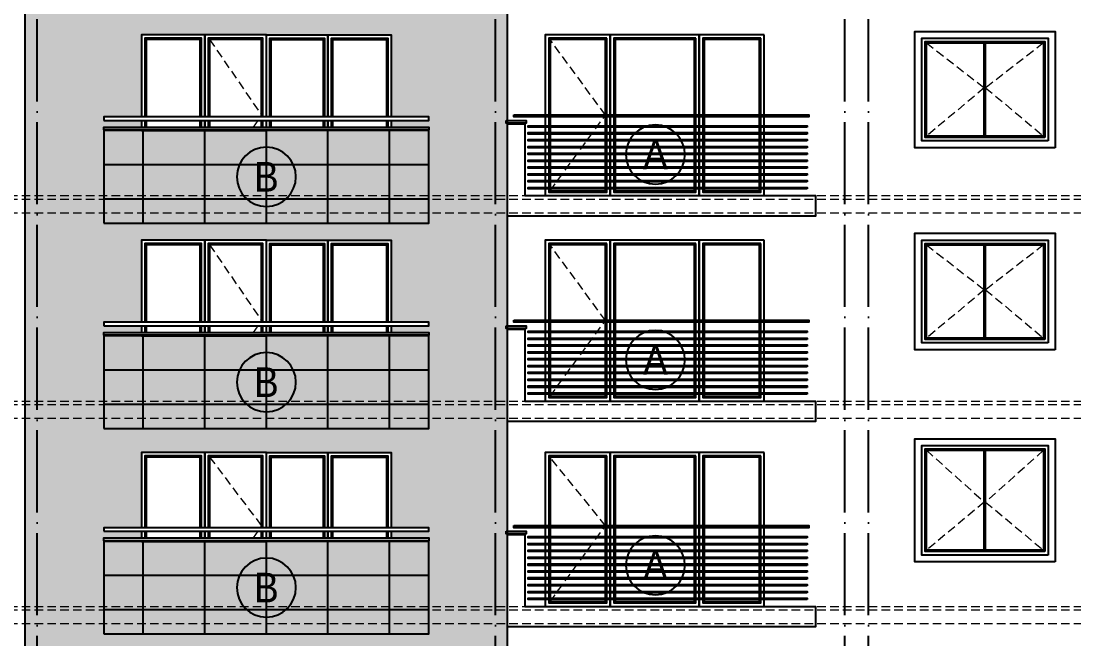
# Model space of a CAD drawing. Extents: x 9615146 to 9672346, y 4699603 to 4705703.
# Drawn here: x 9647228 to 9648767, y 4703961 to 4704864 of the extents above; entities that cross this region are included whole.
import ezdxf
from ezdxf.enums import TextEntityAlignment as Align

# ---------------------------------------------------------------- set-up
doc = ezdxf.new("R2010")
doc.units = 0
doc.header["$LTSCALE"] = 0.5
doc.header["$MEASUREMENT"] = 0
doc.linetypes.add('ACAD_ISO04W100', pattern=[30, 24, -3, 0, -3])
doc.linetypes.add('DASHED', pattern=[0.75, 0.5, -0.25])
for name, color, linetype in [('_axis', 1, 'ACAD_ISO04W100'), ('_hatch', 9, 'CONTINUOUS'), ('_hatch_construction', 252, 'CONTINUOUS'), ('_text_spesif_window', 41, 'CONTINUOUS'), ('_view', 3, 'CONTINUOUS'), ('fasadi', 147, 'CONTINUOUS')]:
    doc.layers.add(name, color=color, linetype=linetype)
doc.layers.add('_punk', color=8, linetype='DASHED', lineweight=9)
doc.styles.add('HEB1', font='', dxfattribs={"width": 0.8, "oblique": 17})
doc.styles.add('POMESHTENIA', font='arial.ttf', dxfattribs={"width": 0.9})
doc.styles.get('HEB1').set_extended_font_data('HebarU Cyr')

# ---------------------------------------------------------------- blocks, each defined once
blk = doc.blocks.new('fghfdg')
at = {"layer": '_text_spesif_window'}
blk.add_circle((0, 0), 18, dxfattribs=at)
at = {"layer": '_text_spesif_window', "style": 'HEB1', "text_generation_flag": 6, "width": 0.8}
blk.add_attdef('A', text='', height=18, rotation=180, dxfattribs=at).set_placement((0, -9.23), align=Align.CENTER)

msp = doc.modelspace()

# ---------------------------------------------------------------- hatches: boundary and pattern name
at = {"layer": '_hatch', "ltscale": 30, "true_color": 0xb97b1d}
h = msp.add_hatch(color=32, dxfattribs=at)
h.dxf.hatch_style = 1
h.paths.add_polyline_path([(9647921.9, 4704948.84), (9647939.4, 4704948.84), (9647939.4, 4704983.84), (9647921.9, 4704983.84)])
h.paths.add_polyline_path([(9647251.9, 4704983.84), (9647234.4, 4704983.84), (9647234.4, 4704948.84), (9647251.9, 4704948.84)])
h.paths.add_polyline_path([(9647251.9, 4704983.84), (9647251.9, 4704948.84), (9647266.4, 4704948.84), (9647266.4, 4704944.84), (9647251.9, 4704944.84), (9647251.9, 4704943.84), (9647264.4, 4704943.84), (9647264.4, 4704878.84), (9647251.9, 4704878.84), (9647251.9, 4703828.84), (9647404.4, 4703828.84), (9647404.4, 4703933.84), (9647496.9, 4703933.84), (9647586.9, 4703933.84), (9647676.9, 4703933.84), (9647769.4, 4703933.84), (9647769.4, 4703828.84), (9647921.9, 4703828.84), (9647921.9, 4704878.84), (9647909.4, 4704878.84), (9647909.4, 4704943.84), (9647921.9, 4704943.84), (9647921.9, 4704944.84), (9647907.4, 4704944.84), (9647907.4, 4704948.84), (9647921.9, 4704948.84), (9647921.9, 4704983.84)])
h.paths.add_polyline_path([(9647496.9, 4704843.84), (9647586.9, 4704843.84), (9647676.9, 4704843.84), (9647769.4, 4704843.84), (9647769.4, 4704723.84), (9647824.4, 4704723.84), (9647824.4, 4704718.84), (9647769.4, 4704718.84), (9647769.4, 4704708.84), (9647824.4, 4704708.84), (9647824.4, 4704704.84), (9647349.4, 4704704.84), (9647349.4, 4704708.84), (9647404.4, 4704708.84), (9647404.4, 4704718.84), (9647349.4, 4704718.84), (9647349.4, 4704723.84), (9647404.4, 4704723.84), (9647404.4, 4704843.84)], flags=16)
h.paths.add_polyline_path([(9647496.9, 4704543.84), (9647586.9, 4704543.84), (9647676.9, 4704543.84), (9647769.4, 4704543.84), (9647769.4, 4704423.84), (9647824.4, 4704423.84), (9647824.4, 4704418.84), (9647769.4, 4704418.84), (9647769.4, 4704408.84), (9647824.4, 4704408.84), (9647824.4, 4704404.84), (9647349.4, 4704404.84), (9647349.4, 4704408.84), (9647404.4, 4704408.84), (9647404.4, 4704418.84), (9647349.4, 4704418.84), (9647349.4, 4704423.84), (9647404.4, 4704423.84), (9647404.4, 4704543.84)], flags=16)
h.paths.add_polyline_path([(9647496.9, 4704233.84), (9647586.9, 4704233.84), (9647676.9, 4704233.84), (9647769.4, 4704233.84), (9647769.4, 4704123.84), (9647824.4, 4704123.84), (9647824.4, 4704118.84), (9647769.4, 4704118.84), (9647769.4, 4704108.84), (9647824.4, 4704108.84), (9647824.4, 4704104.84), (9647349.4, 4704104.84), (9647349.4, 4704108.84), (9647404.4, 4704108.84), (9647404.4, 4704118.84), (9647349.4, 4704118.84), (9647349.4, 4704123.84), (9647404.4, 4704123.84), (9647404.4, 4704233.84)], flags=16)
h.paths.add_polyline_path([(9647251.9, 4704878.84), (9647234.4, 4704878.84), (9647234.4, 4703828.84), (9647251.9, 4703828.84)])
h.paths.add_polyline_path([(9647939.4, 4704714.84), (9647937.4, 4704714.84), (9647937.4, 4704718.84), (9647939.4, 4704718.84), (9647939.4, 4704878.84), (9647921.9, 4704878.84), (9647921.9, 4703828.84), (9647939.4, 4703828.84), (9647939.4, 4704114.84), (9647937.4, 4704114.84), (9647937.4, 4704118.84), (9647939.4, 4704118.84), (9647939.4, 4704414.84), (9647937.4, 4704414.84), (9647937.4, 4704418.84), (9647939.4, 4704418.84)])
at = {"layer": '_hatch', "ltscale": 30, "true_color": 0x755724}
h = msp.add_hatch(color=27, dxfattribs=at)
h.dxf.hatch_style = 1
h.paths.add_polyline_path([(9647824.4, 4704568.84), (9647824.4, 4704703.84), (9647349.4, 4704703.84), (9647349.4, 4704568.84)])
h.paths.add_polyline_path([(9647824.4, 4704268.84), (9647824.4, 4704403.84), (9647349.4, 4704403.84), (9647349.4, 4704268.84)])
h.paths.add_polyline_path([(9647824.4, 4703968.84), (9647824.4, 4704103.84), (9647349.4, 4704103.84), (9647349.4, 4703968.84)])
at = {"layer": '_hatch_construction', "ltscale": 40}
h = msp.add_hatch(dxfattribs=at)
h.set_pattern_fill('EGGCRATE', color=250, scale=30, style=0, pattern_type=2)
h.set_pattern_definition([(0, (3, 0), (30, 15), [27, -3]), (0, (3, 3), (30, 15), [27, -3]), (90, (3, 3), (-30, 15), [12, -3]), (90, (0, 3), (-30, 15), [12, -3])])
h.paths.add_polyline_path([(9647921.9, 4704948.84), (9647939.4, 4704948.84), (9647939.4, 4704983.84), (9647921.9, 4704983.84)])
h.paths.add_polyline_path([(9647251.9, 4704983.84), (9647234.4, 4704983.84), (9647234.4, 4704948.84), (9647251.9, 4704948.84)])
h.paths.add_polyline_path([(9647251.9, 4704983.84), (9647251.9, 4704948.84), (9647266.4, 4704948.84), (9647266.4, 4704944.84), (9647251.9, 4704944.84), (9647251.9, 4704943.84), (9647264.4, 4704943.84), (9647264.4, 4704878.84), (9647251.9, 4704878.84), (9647251.9, 4703828.84), (9647404.4, 4703828.84), (9647404.4, 4703933.84), (9647496.9, 4703933.84), (9647586.9, 4703933.84), (9647676.9, 4703933.84), (9647769.4, 4703933.84), (9647769.4, 4703828.84), (9647921.9, 4703828.84), (9647921.9, 4704878.84), (9647909.4, 4704878.84), (9647909.4, 4704943.84), (9647921.9, 4704943.84), (9647921.9, 4704944.84), (9647907.4, 4704944.84), (9647907.4, 4704948.84), (9647921.9, 4704948.84), (9647921.9, 4704983.84)])
h.paths.add_polyline_path([(9647496.9, 4704843.84), (9647586.9, 4704843.84), (9647676.9, 4704843.84), (9647769.4, 4704843.84), (9647769.4, 4704723.84), (9647824.4, 4704723.84), (9647824.4, 4704718.84), (9647769.4, 4704718.84), (9647769.4, 4704708.84), (9647824.4, 4704708.84), (9647824.4, 4704704.84), (9647349.4, 4704704.84), (9647349.4, 4704708.84), (9647404.4, 4704708.84), (9647404.4, 4704718.84), (9647349.4, 4704718.84), (9647349.4, 4704723.84), (9647404.4, 4704723.84), (9647404.4, 4704843.84)], flags=16)
h.paths.add_polyline_path([(9647496.9, 4704543.84), (9647586.9, 4704543.84), (9647676.9, 4704543.84), (9647769.4, 4704543.84), (9647769.4, 4704423.84), (9647824.4, 4704423.84), (9647824.4, 4704418.84), (9647769.4, 4704418.84), (9647769.4, 4704408.84), (9647824.4, 4704408.84), (9647824.4, 4704404.84), (9647349.4, 4704404.84), (9647349.4, 4704408.84), (9647404.4, 4704408.84), (9647404.4, 4704418.84), (9647349.4, 4704418.84), (9647349.4, 4704423.84), (9647404.4, 4704423.84), (9647404.4, 4704543.84)], flags=16)
h.paths.add_polyline_path([(9647496.9, 4704233.84), (9647586.9, 4704233.84), (9647676.9, 4704233.84), (9647769.4, 4704233.84), (9647769.4, 4704123.84), (9647824.4, 4704123.84), (9647824.4, 4704118.84), (9647769.4, 4704118.84), (9647769.4, 4704108.84), (9647824.4, 4704108.84), (9647824.4, 4704104.84), (9647349.4, 4704104.84), (9647349.4, 4704108.84), (9647404.4, 4704108.84), (9647404.4, 4704118.84), (9647349.4, 4704118.84), (9647349.4, 4704123.84), (9647404.4, 4704123.84), (9647404.4, 4704233.84)], flags=16)
h.paths.add_polyline_path([(9647251.9, 4704878.84), (9647234.4, 4704878.84), (9647234.4, 4703828.84), (9647251.9, 4703828.84)])
h.paths.add_polyline_path([(9647939.4, 4704714.84), (9647937.4, 4704714.84), (9647937.4, 4704718.84), (9647939.4, 4704718.84), (9647939.4, 4704878.84), (9647921.9, 4704878.84), (9647921.9, 4703828.84), (9647939.4, 4703828.84), (9647939.4, 4704114.84), (9647937.4, 4704114.84), (9647937.4, 4704118.84), (9647939.4, 4704118.84), (9647939.4, 4704414.84), (9647937.4, 4704414.84), (9647937.4, 4704418.84), (9647939.4, 4704418.84)])

# ---------------------------------------------------------------- linework, layer by layer
at = {"layer": '_axis', "ltscale": 10}
for p, q in [((9647251.9, 4702945.26), (9647251.9, 4705388.08)), ((9647921.9, 4702945.26), (9647921.9, 4705388.08)), ((9648431.9, 4702945.26), (9648431.9, 4705388.08)), ((9648466.9, 4702945.26), (9648466.9, 4705388.08))]:
    msp.add_line(p, q, dxfattribs=at)
at = {"layer": '_hatch_construction', "color": 250, "ltscale": 40}
for p, q in [((9647406.9, 4704568.84), (9647406.9, 4704703.84)), ((9647496.9, 4704568.84), (9647496.9, 4704703.84)), ((9647586.9, 4704568.84), (9647586.9, 4704703.84)), ((9647676.9, 4704568.84), (9647676.9, 4704703.84)), ((9647766.9, 4704568.84), (9647766.9, 4704703.84)), ((9647824.4, 4704653.84), (9647349.4, 4704653.84)), ((9647824.4, 4704603.84), (9647349.4, 4704603.84)), ((9647406.9, 4704268.84), (9647406.9, 4704403.84)), ((9647496.9, 4704268.84), (9647496.9, 4704403.84)), ((9647586.9, 4704268.84), (9647586.9, 4704403.84)), ((9647676.9, 4704268.84), (9647676.9, 4704403.84)), ((9647766.9, 4704268.84), (9647766.9, 4704403.84)), ((9647824.4, 4704353.84), (9647349.4, 4704353.84)), ((9647824.4, 4704303.84), (9647349.4, 4704303.84)), ((9647406.9, 4703968.84), (9647406.9, 4704103.84)), ((9647496.9, 4703968.84), (9647496.9, 4704103.84)), ((9647586.9, 4703968.84), (9647586.9, 4704103.84)), ((9647676.9, 4703968.84), (9647676.9, 4704103.84)), ((9647766.9, 4703968.84), (9647766.9, 4704103.84)), ((9647824.4, 4704053.84), (9647349.4, 4704053.84)), ((9647824.4, 4704003.84), (9647349.4, 4704003.84))]:
    msp.add_line(p, q, dxfattribs=at)
at = {"layer": '_punk', "ltscale": 50}
for p, q in [((9647503.9, 4704836.84), (9647579.9, 4704726.34)), ((9648551.4, 4704831.84), (9648635.9, 4704766.34)), ((9648722.4, 4704831.84), (9648637.9, 4704766.34)), ((9648635.9, 4704766.34), (9648551.4, 4704695.84)), ((9648637.9, 4704766.34), (9648722.4, 4704695.84)), ((9647567.87, 4704708.84), (9647574.74, 4704718.84)), ((9647578.18, 4704723.84), (9647579.9, 4704726.34)), ((9647564.43, 4704703.84), (9647565.12, 4704704.84)), ((9641716.88, 4704608.84), (9650039.32, 4704608.84)), ((9641716.88, 4704603.84), (9650039.32, 4704603.84)), ((9641716.88, 4704583.84), (9650039.32, 4704583.84)), ((9647503.9, 4704536.84), (9647579.9, 4704426.34)), ((9648551.4, 4704536.84), (9648635.9, 4704471.34)), ((9648722.4, 4704536.84), (9648637.9, 4704471.34)), ((9648635.9, 4704471.34), (9648551.4, 4704400.84)), ((9648637.9, 4704471.34), (9648722.4, 4704400.84)), ((9647578.18, 4704423.84), (9647579.9, 4704426.34)), ((9647567.87, 4704408.84), (9647574.74, 4704418.84)), ((9647564.43, 4704403.84), (9647565.12, 4704404.84)), ((9641716.88, 4704308.84), (9650039.32, 4704308.84)), ((9641716.88, 4704303.84), (9650039.32, 4704303.84)), ((9641716.88, 4704283.84), (9650039.32, 4704283.84)), ((9647503.9, 4704226.84), (9647579.9, 4704126.34)), ((9648551.4, 4704236.84), (9648635.9, 4704161.34)), ((9648722.4, 4704236.84), (9648637.9, 4704161.34)), ((9648635.9, 4704161.34), (9648551.4, 4704090.84)), ((9648637.9, 4704161.34), (9648722.4, 4704090.84)), ((9647567.87, 4704108.84), (9647574.74, 4704118.84)), ((9647578.18, 4704123.84), (9647579.9, 4704126.34)), ((9647564.43, 4704103.84), (9647565.12, 4704104.84)), ((9641716.88, 4704008.84), (9650039.32, 4704008.84)), ((9641716.88, 4704003.84), (9650039.32, 4704003.84)), ((9641716.88, 4703983.84), (9650039.32, 4703983.84))]:
    msp.add_line(p, q, dxfattribs=at)
for points in [[(9648001.4, 4704615.84), (9648082.4, 4704726.34), (9648001.4, 4704836.84)], [(9648001.4, 4704315.84), (9648082.4, 4704426.34), (9648001.4, 4704536.84)], [(9648001.4, 4704015.84), (9648082.4, 4704126.34), (9648001.4, 4704226.84)]]:
    msp.add_lwpolyline(points, dxfattribs=at)
at = {"layer": 'fasadi'}
for p, q in [((9647234.4, 4703823.84), (9647234.4, 4704878.84)), ((9647939.4, 4703823.84), (9647939.4, 4704878.84)), ((9648635.9, 4704695.84), (9648635.9, 4704831.84)), ((9648637.9, 4704695.84), (9648637.9, 4704831.84)), ((9647939.4, 4704578.84), (9647939.4, 4704713.84)), ((9648635.9, 4704400.84), (9648635.9, 4704536.84)), ((9648637.9, 4704400.84), (9648637.9, 4704536.84)), ((9647939.4, 4704278.84), (9647939.4, 4704413.84)), ((9648635.9, 4704090.84), (9648635.9, 4704236.84)), ((9648637.9, 4704090.84), (9648637.9, 4704236.84)), ((9647939.4, 4703978.84), (9647939.4, 4704113.84))]:
    msp.add_line(p, q, dxfattribs=at)
for points in [[(9647496.9, 4704723.84), (9647496.9, 4704843.84), (9647404.4, 4704843.84), (9647404.4, 4704723.84)], [(9647586.9, 4704723.84), (9647586.9, 4704843.84), (9647496.9, 4704843.84), (9647496.9, 4704723.84)], [(9647586.9, 4704723.84), (9647586.9, 4704843.84), (9647676.9, 4704843.84), (9647676.9, 4704723.84)], [(9647676.9, 4704723.84), (9647676.9, 4704843.84), (9647769.4, 4704843.84), (9647769.4, 4704723.84)], [(9647491.9, 4704723.84), (9647491.9, 4704838.84), (9647409.4, 4704838.84), (9647409.4, 4704723.84)], [(9647489.9, 4704723.84), (9647489.9, 4704836.84), (9647411.4, 4704836.84), (9647411.4, 4704723.84)], [(9647581.9, 4704723.84), (9647581.9, 4704838.84), (9647501.9, 4704838.84), (9647501.9, 4704723.84)], [(9647579.9, 4704723.84), (9647579.9, 4704836.84), (9647503.9, 4704836.84), (9647503.9, 4704723.84)], [(9647591.9, 4704723.84), (9647591.9, 4704838.84), (9647671.9, 4704838.84), (9647671.9, 4704723.84)], [(9647593.9, 4704723.84), (9647593.9, 4704836.84), (9647669.9, 4704836.84), (9647669.9, 4704723.84)], [(9647681.9, 4704723.84), (9647681.9, 4704838.84), (9647764.4, 4704838.84), (9647764.4, 4704723.84)], [(9647683.9, 4704723.84), (9647683.9, 4704836.84), (9647762.4, 4704836.84), (9647762.4, 4704723.84)], [(9647404.4, 4704718.84), (9647404.4, 4704708.84)], [(9647409.4, 4704718.84), (9647409.4, 4704708.84)], [(9647411.4, 4704718.84), (9647411.4, 4704708.84)], [(9647489.9, 4704708.84), (9647489.9, 4704718.84)], [(9647491.9, 4704708.84), (9647491.9, 4704718.84)], [(9647496.9, 4704718.84), (9647496.9, 4704708.84)], [(9647496.9, 4704708.84), (9647496.9, 4704718.84)], [(9647501.9, 4704718.84), (9647501.9, 4704708.84)], [(9647503.9, 4704718.84), (9647503.9, 4704708.84)], [(9647579.9, 4704708.84), (9647579.9, 4704718.84)], [(9647581.9, 4704708.84), (9647581.9, 4704718.84)], [(9647586.9, 4704708.84), (9647586.9, 4704718.84)], [(9647586.9, 4704708.84), (9647586.9, 4704718.84)], [(9647591.9, 4704708.84), (9647591.9, 4704718.84)], [(9647593.9, 4704708.84), (9647593.9, 4704718.84)], [(9647669.9, 4704718.84), (9647669.9, 4704708.84)], [(9647671.9, 4704718.84), (9647671.9, 4704708.84)], [(9647676.9, 4704718.84), (9647676.9, 4704708.84)], [(9647676.9, 4704708.84), (9647676.9, 4704718.84)], [(9647681.9, 4704708.84), (9647681.9, 4704718.84)], [(9647683.9, 4704708.84), (9647683.9, 4704718.84)], [(9647762.4, 4704718.84), (9647762.4, 4704708.84)], [(9647764.4, 4704718.84), (9647764.4, 4704708.84)], [(9647769.4, 4704718.84), (9647769.4, 4704708.84)], [(9647404.4, 4704704.84), (9647404.4, 4704703.84), (9647496.9, 4704703.84), (9647496.9, 4704704.84)], [(9647409.4, 4704704.84), (9647409.4, 4704703.84), (9647491.9, 4704703.84), (9647491.9, 4704704.84)], [(9647411.4, 4704704.84), (9647411.4, 4704703.84), (9647489.9, 4704703.84), (9647489.9, 4704704.84)], [(9647496.9, 4704704.84), (9647496.9, 4704703.84), (9647586.9, 4704703.84), (9647586.9, 4704704.84)], [(9647501.9, 4704704.84), (9647501.9, 4704703.84), (9647581.9, 4704703.84), (9647581.9, 4704704.84)], [(9647503.9, 4704704.84), (9647503.9, 4704703.84), (9647579.9, 4704703.84), (9647579.9, 4704704.84)], [(9647676.9, 4704704.84), (9647676.9, 4704703.84), (9647586.9, 4704703.84), (9647586.9, 4704704.84)], [(9647671.9, 4704704.84), (9647671.9, 4704703.84), (9647591.9, 4704703.84), (9647591.9, 4704704.84)], [(9647669.9, 4704704.84), (9647669.9, 4704703.84), (9647593.9, 4704703.84), (9647593.9, 4704704.84)], [(9647769.4, 4704704.84), (9647769.4, 4704703.84), (9647676.9, 4704703.84), (9647676.9, 4704704.84)], [(9647764.4, 4704704.84), (9647764.4, 4704703.84), (9647681.9, 4704703.84), (9647681.9, 4704704.84)], [(9647762.4, 4704704.84), (9647762.4, 4704703.84), (9647683.9, 4704703.84), (9647683.9, 4704704.84)], [(9647496.9, 4704423.84), (9647496.9, 4704543.84), (9647404.4, 4704543.84), (9647404.4, 4704423.84)], [(9647491.9, 4704423.84), (9647491.9, 4704538.84), (9647409.4, 4704538.84), (9647409.4, 4704423.84)], [(9647489.9, 4704423.84), (9647489.9, 4704536.84), (9647411.4, 4704536.84), (9647411.4, 4704423.84)], [(9647586.9, 4704423.84), (9647586.9, 4704543.84), (9647496.9, 4704543.84), (9647496.9, 4704423.84)], [(9647581.9, 4704423.84), (9647581.9, 4704538.84), (9647501.9, 4704538.84), (9647501.9, 4704423.84)], [(9647579.9, 4704423.84), (9647579.9, 4704536.84), (9647503.9, 4704536.84), (9647503.9, 4704423.84)], [(9647586.9, 4704423.84), (9647586.9, 4704543.84), (9647676.9, 4704543.84), (9647676.9, 4704423.84)], [(9647591.9, 4704423.84), (9647591.9, 4704538.84), (9647671.9, 4704538.84), (9647671.9, 4704423.84)], [(9647593.9, 4704423.84), (9647593.9, 4704536.84), (9647669.9, 4704536.84), (9647669.9, 4704423.84)], [(9647676.9, 4704423.84), (9647676.9, 4704543.84), (9647769.4, 4704543.84), (9647769.4, 4704423.84)], [(9647681.9, 4704423.84), (9647681.9, 4704538.84), (9647764.4, 4704538.84), (9647764.4, 4704423.84)], [(9647683.9, 4704423.84), (9647683.9, 4704536.84), (9647762.4, 4704536.84), (9647762.4, 4704423.84)], [(9647404.4, 4704418.84), (9647404.4, 4704408.84)], [(9647409.4, 4704418.84), (9647409.4, 4704408.84)], [(9647411.4, 4704418.84), (9647411.4, 4704408.84)], [(9647489.9, 4704408.84), (9647489.9, 4704418.84)], [(9647491.9, 4704408.84), (9647491.9, 4704418.84)], [(9647496.9, 4704418.84), (9647496.9, 4704408.84)], [(9647496.9, 4704408.84), (9647496.9, 4704418.84)], [(9647501.9, 4704418.84), (9647501.9, 4704408.84)], [(9647503.9, 4704418.84), (9647503.9, 4704408.84)], [(9647579.9, 4704408.84), (9647579.9, 4704418.84)], [(9647581.9, 4704408.84), (9647581.9, 4704418.84)], [(9647586.9, 4704408.84), (9647586.9, 4704418.84)], [(9647586.9, 4704408.84), (9647586.9, 4704418.84)], [(9647591.9, 4704408.84), (9647591.9, 4704418.84)], [(9647593.9, 4704408.84), (9647593.9, 4704418.84)], [(9647669.9, 4704418.84), (9647669.9, 4704408.84)], [(9647671.9, 4704418.84), (9647671.9, 4704408.84)], [(9647676.9, 4704418.84), (9647676.9, 4704408.84)], [(9647676.9, 4704408.84), (9647676.9, 4704418.84)], [(9647681.9, 4704408.84), (9647681.9, 4704418.84)], [(9647683.9, 4704408.84), (9647683.9, 4704418.84)], [(9647762.4, 4704418.84), (9647762.4, 4704408.84)], [(9647764.4, 4704418.84), (9647764.4, 4704408.84)], [(9647769.4, 4704418.84), (9647769.4, 4704408.84)], [(9647404.4, 4704404.84), (9647404.4, 4704403.84), (9647496.9, 4704403.84), (9647496.9, 4704404.84)], [(9647409.4, 4704404.84), (9647409.4, 4704403.84), (9647491.9, 4704403.84), (9647491.9, 4704404.84)], [(9647411.4, 4704404.84), (9647411.4, 4704403.84), (9647489.9, 4704403.84), (9647489.9, 4704404.84)], [(9647496.9, 4704404.84), (9647496.9, 4704403.84), (9647586.9, 4704403.84), (9647586.9, 4704404.84)], [(9647501.9, 4704404.84), (9647501.9, 4704403.84), (9647581.9, 4704403.84), (9647581.9, 4704404.84)], [(9647503.9, 4704404.84), (9647503.9, 4704403.84), (9647579.9, 4704403.84), (9647579.9, 4704404.84)], [(9647676.9, 4704404.84), (9647676.9, 4704403.84), (9647586.9, 4704403.84), (9647586.9, 4704404.84)], [(9647671.9, 4704404.84), (9647671.9, 4704403.84), (9647591.9, 4704403.84), (9647591.9, 4704404.84)], [(9647669.9, 4704404.84), (9647669.9, 4704403.84), (9647593.9, 4704403.84), (9647593.9, 4704404.84)], [(9647769.4, 4704404.84), (9647769.4, 4704403.84), (9647676.9, 4704403.84), (9647676.9, 4704404.84)], [(9647764.4, 4704404.84), (9647764.4, 4704403.84), (9647681.9, 4704403.84), (9647681.9, 4704404.84)], [(9647762.4, 4704404.84), (9647762.4, 4704403.84), (9647683.9, 4704403.84), (9647683.9, 4704404.84)], [(9647496.9, 4704123.84), (9647496.9, 4704233.84), (9647404.4, 4704233.84), (9647404.4, 4704123.84)], [(9647491.9, 4704123.84), (9647491.9, 4704228.84), (9647409.4, 4704228.84), (9647409.4, 4704123.84)], [(9647489.9, 4704123.84), (9647489.9, 4704226.84), (9647411.4, 4704226.84), (9647411.4, 4704123.84)], [(9647586.9, 4704123.84), (9647586.9, 4704233.84), (9647496.9, 4704233.84), (9647496.9, 4704123.84)], [(9647581.9, 4704123.84), (9647581.9, 4704228.84), (9647501.9, 4704228.84), (9647501.9, 4704123.84)], [(9647579.9, 4704123.84), (9647579.9, 4704226.84), (9647503.9, 4704226.84), (9647503.9, 4704123.84)], [(9647586.9, 4704123.84), (9647586.9, 4704233.84), (9647676.9, 4704233.84), (9647676.9, 4704123.84)], [(9647591.9, 4704123.84), (9647591.9, 4704228.84), (9647671.9, 4704228.84), (9647671.9, 4704123.84)], [(9647593.9, 4704123.84), (9647593.9, 4704226.84), (9647669.9, 4704226.84), (9647669.9, 4704123.84)], [(9647676.9, 4704123.84), (9647676.9, 4704233.84), (9647769.4, 4704233.84), (9647769.4, 4704123.84)], [(9647681.9, 4704123.84), (9647681.9, 4704228.84), (9647764.4, 4704228.84), (9647764.4, 4704123.84)], [(9647683.9, 4704123.84), (9647683.9, 4704226.84), (9647762.4, 4704226.84), (9647762.4, 4704123.84)], [(9647404.4, 4704118.84), (9647404.4, 4704108.84)], [(9647409.4, 4704118.84), (9647409.4, 4704108.84)], [(9647411.4, 4704118.84), (9647411.4, 4704108.84)], [(9647489.9, 4704108.84), (9647489.9, 4704118.84)], [(9647491.9, 4704108.84), (9647491.9, 4704118.84)], [(9647496.9, 4704118.84), (9647496.9, 4704108.84)], [(9647496.9, 4704108.84), (9647496.9, 4704118.84)], [(9647501.9, 4704118.84), (9647501.9, 4704108.84)], [(9647503.9, 4704118.84), (9647503.9, 4704108.84)], [(9647579.9, 4704108.84), (9647579.9, 4704118.84)], [(9647581.9, 4704108.84), (9647581.9, 4704118.84)], [(9647586.9, 4704108.84), (9647586.9, 4704118.84)], [(9647586.9, 4704108.84), (9647586.9, 4704118.84)], [(9647591.9, 4704108.84), (9647591.9, 4704118.84)], [(9647593.9, 4704108.84), (9647593.9, 4704118.84)], [(9647669.9, 4704118.84), (9647669.9, 4704108.84)], [(9647671.9, 4704118.84), (9647671.9, 4704108.84)], [(9647676.9, 4704118.84), (9647676.9, 4704108.84)], [(9647676.9, 4704108.84), (9647676.9, 4704118.84)], [(9647681.9, 4704108.84), (9647681.9, 4704118.84)], [(9647683.9, 4704108.84), (9647683.9, 4704118.84)], [(9647762.4, 4704118.84), (9647762.4, 4704108.84)], [(9647764.4, 4704118.84), (9647764.4, 4704108.84)], [(9647769.4, 4704118.84), (9647769.4, 4704108.84)], [(9647404.4, 4704104.84), (9647404.4, 4704103.84), (9647496.9, 4704103.84), (9647496.9, 4704104.84)], [(9647409.4, 4704104.84), (9647409.4, 4704103.84), (9647491.9, 4704103.84), (9647491.9, 4704104.84)], [(9647411.4, 4704104.84), (9647411.4, 4704103.84), (9647489.9, 4704103.84), (9647489.9, 4704104.84)], [(9647496.9, 4704104.84), (9647496.9, 4704103.84), (9647586.9, 4704103.84), (9647586.9, 4704104.84)], [(9647501.9, 4704104.84), (9647501.9, 4704103.84), (9647581.9, 4704103.84), (9647581.9, 4704104.84)], [(9647503.9, 4704104.84), (9647503.9, 4704103.84), (9647579.9, 4704103.84), (9647579.9, 4704104.84)], [(9647676.9, 4704104.84), (9647676.9, 4704103.84), (9647586.9, 4704103.84), (9647586.9, 4704104.84)], [(9647671.9, 4704104.84), (9647671.9, 4704103.84), (9647591.9, 4704103.84), (9647591.9, 4704104.84)], [(9647669.9, 4704104.84), (9647669.9, 4704103.84), (9647593.9, 4704103.84), (9647593.9, 4704104.84)], [(9647769.4, 4704104.84), (9647769.4, 4704103.84), (9647676.9, 4704103.84), (9647676.9, 4704104.84)], [(9647764.4, 4704104.84), (9647764.4, 4704103.84), (9647681.9, 4704103.84), (9647681.9, 4704104.84)], [(9647762.4, 4704104.84), (9647762.4, 4704103.84), (9647683.9, 4704103.84), (9647683.9, 4704104.84)]]:
    msp.add_lwpolyline(points, dxfattribs=at)
for points in [[(9648089.4, 4704843.84), (9647994.4, 4704843.84), (9647994.4, 4704608.84), (9648089.4, 4704608.84)], [(9648219.4, 4704843.84), (9648089.4, 4704843.84), (9648089.4, 4704608.84), (9648219.4, 4704608.84)], [(9648314.4, 4704843.84), (9648219.4, 4704843.84), (9648219.4, 4704608.84), (9648314.4, 4704608.84)], [(9648739.4, 4704678.84), (9648534.4, 4704678.84), (9648534.4, 4704848.84), (9648739.4, 4704848.84)], [(9648084.4, 4704838.84), (9647999.4, 4704838.84), (9647999.4, 4704613.84), (9648084.4, 4704613.84)], [(9648082.4, 4704836.84), (9648001.4, 4704836.84), (9648001.4, 4704615.84), (9648082.4, 4704615.84)], [(9648214.4, 4704838.84), (9648094.4, 4704838.84), (9648094.4, 4704613.84), (9648214.4, 4704613.84)], [(9648212.4, 4704836.84), (9648096.4, 4704836.84), (9648096.4, 4704615.84), (9648212.4, 4704615.84)], [(9648309.4, 4704838.84), (9648224.4, 4704838.84), (9648224.4, 4704613.84), (9648309.4, 4704613.84)], [(9648307.4, 4704836.84), (9648226.4, 4704836.84), (9648226.4, 4704615.84), (9648307.4, 4704615.84)], [(9648729.4, 4704688.84), (9648544.4, 4704688.84), (9648544.4, 4704838.84), (9648729.4, 4704838.84)], [(9648724.4, 4704693.84), (9648549.4, 4704693.84), (9648549.4, 4704833.84), (9648724.4, 4704833.84)], [(9648722.4, 4704695.84), (9648551.4, 4704695.84), (9648551.4, 4704831.84), (9648722.4, 4704831.84)], [(9647349.4, 4704718.84), (9647824.4, 4704718.84), (9647824.4, 4704723.84), (9647349.4, 4704723.84)], [(9647824.4, 4704704.84), (9647349.4, 4704704.84), (9647349.4, 4704708.84), (9647824.4, 4704708.84)], [(9647349.4, 4704568.84), (9647824.4, 4704568.84), (9647824.4, 4704703.84), (9647349.4, 4704703.84)], [(9648739.4, 4704383.84), (9648534.4, 4704383.84), (9648534.4, 4704553.84), (9648739.4, 4704553.84)], [(9648089.4, 4704543.84), (9647994.4, 4704543.84), (9647994.4, 4704308.84), (9648089.4, 4704308.84)], [(9648084.4, 4704538.84), (9647999.4, 4704538.84), (9647999.4, 4704313.84), (9648084.4, 4704313.84)], [(9648082.4, 4704536.84), (9648001.4, 4704536.84), (9648001.4, 4704315.84), (9648082.4, 4704315.84)], [(9648219.4, 4704543.84), (9648089.4, 4704543.84), (9648089.4, 4704308.84), (9648219.4, 4704308.84)], [(9648214.4, 4704538.84), (9648094.4, 4704538.84), (9648094.4, 4704313.84), (9648214.4, 4704313.84)], [(9648212.4, 4704536.84), (9648096.4, 4704536.84), (9648096.4, 4704315.84), (9648212.4, 4704315.84)], [(9648314.4, 4704543.84), (9648219.4, 4704543.84), (9648219.4, 4704308.84), (9648314.4, 4704308.84)], [(9648309.4, 4704538.84), (9648224.4, 4704538.84), (9648224.4, 4704313.84), (9648309.4, 4704313.84)], [(9648307.4, 4704536.84), (9648226.4, 4704536.84), (9648226.4, 4704315.84), (9648307.4, 4704315.84)], [(9648729.4, 4704393.84), (9648544.4, 4704393.84), (9648544.4, 4704543.84), (9648729.4, 4704543.84)], [(9648724.4, 4704398.84), (9648549.4, 4704398.84), (9648549.4, 4704538.84), (9648724.4, 4704538.84)], [(9648722.4, 4704400.84), (9648551.4, 4704400.84), (9648551.4, 4704536.84), (9648722.4, 4704536.84)], [(9647349.4, 4704418.84), (9647824.4, 4704418.84), (9647824.4, 4704423.84), (9647349.4, 4704423.84)], [(9647824.4, 4704404.84), (9647349.4, 4704404.84), (9647349.4, 4704408.84), (9647824.4, 4704408.84)], [(9647349.4, 4704268.84), (9647824.4, 4704268.84), (9647824.4, 4704403.84), (9647349.4, 4704403.84)], [(9648739.4, 4704073.84), (9648534.4, 4704073.84), (9648534.4, 4704253.84), (9648739.4, 4704253.84)], [(9648729.4, 4704083.84), (9648544.4, 4704083.84), (9648544.4, 4704243.84), (9648729.4, 4704243.84)], [(9648089.4, 4704233.84), (9647994.4, 4704233.84), (9647994.4, 4704008.84), (9648089.4, 4704008.84)], [(9648084.4, 4704228.84), (9647999.4, 4704228.84), (9647999.4, 4704013.84), (9648084.4, 4704013.84)], [(9648082.4, 4704226.84), (9648001.4, 4704226.84), (9648001.4, 4704015.84), (9648082.4, 4704015.84)], [(9648219.4, 4704233.84), (9648089.4, 4704233.84), (9648089.4, 4704008.84), (9648219.4, 4704008.84)], [(9648214.4, 4704228.84), (9648094.4, 4704228.84), (9648094.4, 4704013.84), (9648214.4, 4704013.84)], [(9648212.4, 4704226.84), (9648096.4, 4704226.84), (9648096.4, 4704015.84), (9648212.4, 4704015.84)], [(9648314.4, 4704233.84), (9648219.4, 4704233.84), (9648219.4, 4704008.84), (9648314.4, 4704008.84)], [(9648309.4, 4704228.84), (9648224.4, 4704228.84), (9648224.4, 4704013.84), (9648309.4, 4704013.84)], [(9648307.4, 4704226.84), (9648226.4, 4704226.84), (9648226.4, 4704015.84), (9648307.4, 4704015.84)], [(9648724.4, 4704088.84), (9648549.4, 4704088.84), (9648549.4, 4704238.84), (9648724.4, 4704238.84)], [(9648722.4, 4704090.84), (9648551.4, 4704090.84), (9648551.4, 4704236.84), (9648722.4, 4704236.84)], [(9647349.4, 4704118.84), (9647824.4, 4704118.84), (9647824.4, 4704123.84), (9647349.4, 4704123.84)], [(9647824.4, 4704104.84), (9647349.4, 4704104.84), (9647349.4, 4704108.84), (9647824.4, 4704108.84)], [(9647349.4, 4703968.84), (9647824.4, 4703968.84), (9647824.4, 4704103.84), (9647349.4, 4704103.84)]]:
    msp.add_lwpolyline(points, close=True, dxfattribs=at)
at = {"layer": 'fasadi', "ltscale": 40}
for points in [[(9647937.4, 4704718.84), (9647966.4, 4704718.84), (9647966.4, 4704714.84), (9647937.4, 4704714.84)], [(9647948.4, 4704726.84), (9648379.4, 4704726.84), (9648379.4, 4704723.84), (9647948.4, 4704723.84)], [(9648376.9, 4704708.84), (9647969.4, 4704708.84), (9647969.4, 4704710.84), (9648376.9, 4704710.84)], [(9648376.9, 4704698.84), (9647969.4, 4704698.84), (9647969.4, 4704700.84), (9648376.9, 4704700.84)], [(9648376.9, 4704688.84), (9647969.4, 4704688.84), (9647969.4, 4704690.84), (9648376.9, 4704690.84)], [(9648376.9, 4704678.84), (9647969.4, 4704678.84), (9647969.4, 4704680.84), (9648376.9, 4704680.84)], [(9648376.9, 4704668.84), (9647969.4, 4704668.84), (9647969.4, 4704670.84), (9648376.9, 4704670.84)], [(9648376.9, 4704658.84), (9647969.4, 4704658.84), (9647969.4, 4704660.84), (9648376.9, 4704660.84)], [(9648376.9, 4704648.84), (9647969.4, 4704648.84), (9647969.4, 4704650.84), (9648376.9, 4704650.84)], [(9648376.9, 4704638.84), (9647969.4, 4704638.84), (9647969.4, 4704640.84), (9648376.9, 4704640.84)], [(9648376.9, 4704628.84), (9647969.4, 4704628.84), (9647969.4, 4704630.84), (9648376.9, 4704630.84)], [(9648376.9, 4704618.84), (9647969.4, 4704618.84), (9647969.4, 4704620.84), (9648376.9, 4704620.84)], [(9647948.4, 4704426.84), (9648379.4, 4704426.84), (9648379.4, 4704423.84), (9647948.4, 4704423.84)], [(9647937.4, 4704418.84), (9647966.4, 4704418.84), (9647966.4, 4704414.84), (9647937.4, 4704414.84)], [(9648376.9, 4704408.84), (9647969.4, 4704408.84), (9647969.4, 4704410.84), (9648376.9, 4704410.84)], [(9648376.9, 4704398.84), (9647969.4, 4704398.84), (9647969.4, 4704400.84), (9648376.9, 4704400.84)], [(9648376.9, 4704388.84), (9647969.4, 4704388.84), (9647969.4, 4704390.84), (9648376.9, 4704390.84)], [(9648376.9, 4704378.84), (9647969.4, 4704378.84), (9647969.4, 4704380.84), (9648376.9, 4704380.84)], [(9648376.9, 4704368.84), (9647969.4, 4704368.84), (9647969.4, 4704370.84), (9648376.9, 4704370.84)], [(9648376.9, 4704358.84), (9647969.4, 4704358.84), (9647969.4, 4704360.84), (9648376.9, 4704360.84)], [(9648376.9, 4704348.84), (9647969.4, 4704348.84), (9647969.4, 4704350.84), (9648376.9, 4704350.84)], [(9648376.9, 4704338.84), (9647969.4, 4704338.84), (9647969.4, 4704340.84), (9648376.9, 4704340.84)], [(9648376.9, 4704328.84), (9647969.4, 4704328.84), (9647969.4, 4704330.84), (9648376.9, 4704330.84)], [(9648376.9, 4704318.84), (9647969.4, 4704318.84), (9647969.4, 4704320.84), (9648376.9, 4704320.84)], [(9647937.4, 4704118.84), (9647966.4, 4704118.84), (9647966.4, 4704114.84), (9647937.4, 4704114.84)], [(9647948.4, 4704126.84), (9648379.4, 4704126.84), (9648379.4, 4704123.84), (9647948.4, 4704123.84)], [(9648376.9, 4704108.84), (9647969.4, 4704108.84), (9647969.4, 4704110.84), (9648376.9, 4704110.84)], [(9648376.9, 4704098.84), (9647969.4, 4704098.84), (9647969.4, 4704100.84), (9648376.9, 4704100.84)], [(9648376.9, 4704088.84), (9647969.4, 4704088.84), (9647969.4, 4704090.84), (9648376.9, 4704090.84)], [(9648376.9, 4704078.84), (9647969.4, 4704078.84), (9647969.4, 4704080.84), (9648376.9, 4704080.84)], [(9648376.9, 4704068.84), (9647969.4, 4704068.84), (9647969.4, 4704070.84), (9648376.9, 4704070.84)], [(9648376.9, 4704058.84), (9647969.4, 4704058.84), (9647969.4, 4704060.84), (9648376.9, 4704060.84)], [(9648376.9, 4704048.84), (9647969.4, 4704048.84), (9647969.4, 4704050.84), (9648376.9, 4704050.84)], [(9648376.9, 4704038.84), (9647969.4, 4704038.84), (9647969.4, 4704040.84), (9648376.9, 4704040.84)], [(9648376.9, 4704028.84), (9647969.4, 4704028.84), (9647969.4, 4704030.84), (9648376.9, 4704030.84)], [(9648376.9, 4704018.84), (9647969.4, 4704018.84), (9647969.4, 4704020.84), (9648376.9, 4704020.84)]]:
    msp.add_lwpolyline(points, close=True, dxfattribs=at)
for points in [[(9647964.4, 4704608.84), (9648389.4, 4704608.84), (9648389.4, 4704578.84), (9647939.4, 4704578.84), (9647939.4, 4704713.84), (9647964.4, 4704713.84), (9647964.4, 4704608.84)], [(9647964.4, 4704308.84), (9648389.4, 4704308.84), (9648389.4, 4704278.84), (9647939.4, 4704278.84), (9647939.4, 4704413.84), (9647964.4, 4704413.84), (9647964.4, 4704308.84)], [(9647964.4, 4704008.84), (9648389.4, 4704008.84), (9648389.4, 4703978.84), (9647939.4, 4703978.84), (9647939.4, 4704113.84), (9647964.4, 4704113.84), (9647964.4, 4704008.84)]]:
    msp.add_lwpolyline(points, dxfattribs=at)

# ---------------------------------------------------------------- block references
at = {"layer": '_view'}
ref = msp.add_blockref('fghfdg', (9648155.34, 4704668.84), dxfattribs=dict(at, xscale=-2.399999998509884, yscale=2.400000000372529, zscale=2.4, rotation=180))
ref.add_attrib('A', 'A', dxfattribs={"layer": '_text_spesif_window', "height": 43.2, "rotation": 0, "style": 'POMESHTENIA', "width": 0.9}).set_placement((9648155.34, 4704668.84), align=Align.MIDDLE)
ref = msp.add_blockref('fghfdg', (9647586.9, 4704636.34), dxfattribs=dict(at, xscale=-2.399999998509884, yscale=2.400000000372529, zscale=2.4, rotation=180))
ref.add_attrib('A', 'B', dxfattribs={"layer": '_text_spesif_window', "height": 43.2, "rotation": 0, "style": 'POMESHTENIA', "width": 0.9}).set_placement((9647586.9, 4704636.34), align=Align.MIDDLE)
ref = msp.add_blockref('fghfdg', (9648155.34, 4704368.84), dxfattribs=dict(at, xscale=-2.399999998509884, yscale=2.400000000372529, zscale=2.4, rotation=180))
ref.add_attrib('A', 'A', dxfattribs={"layer": '_text_spesif_window', "height": 43.2, "rotation": 0, "style": 'POMESHTENIA', "width": 0.9}).set_placement((9648155.34, 4704368.84), align=Align.MIDDLE)
ref = msp.add_blockref('fghfdg', (9647586.9, 4704336.34), dxfattribs=dict(at, xscale=-2.399999998509884, yscale=2.400000000372529, zscale=2.4, rotation=180))
ref.add_attrib('A', 'B', dxfattribs={"layer": '_text_spesif_window', "height": 43.2, "rotation": 0, "style": 'POMESHTENIA', "width": 0.9}).set_placement((9647586.9, 4704336.34), align=Align.MIDDLE)
ref = msp.add_blockref('fghfdg', (9648155.34, 4704068.84), dxfattribs=dict(at, xscale=-2.399999998509884, yscale=2.400000000372529, zscale=2.4, rotation=180))
ref.add_attrib('A', 'A', dxfattribs={"layer": '_text_spesif_window', "height": 43.2, "rotation": 0, "style": 'POMESHTENIA', "width": 0.9}).set_placement((9648155.34, 4704068.84), align=Align.MIDDLE)
ref = msp.add_blockref('fghfdg', (9647586.9, 4704036.34), dxfattribs=dict(at, xscale=-2.399999998509884, yscale=2.400000000372529, zscale=2.4, rotation=180))
ref.add_attrib('A', 'B', dxfattribs={"layer": '_text_spesif_window', "height": 43.2, "rotation": 0, "style": 'POMESHTENIA', "width": 0.9}).set_placement((9647586.9, 4704036.34), align=Align.MIDDLE)

doc.saveas('drawing.dxf')
